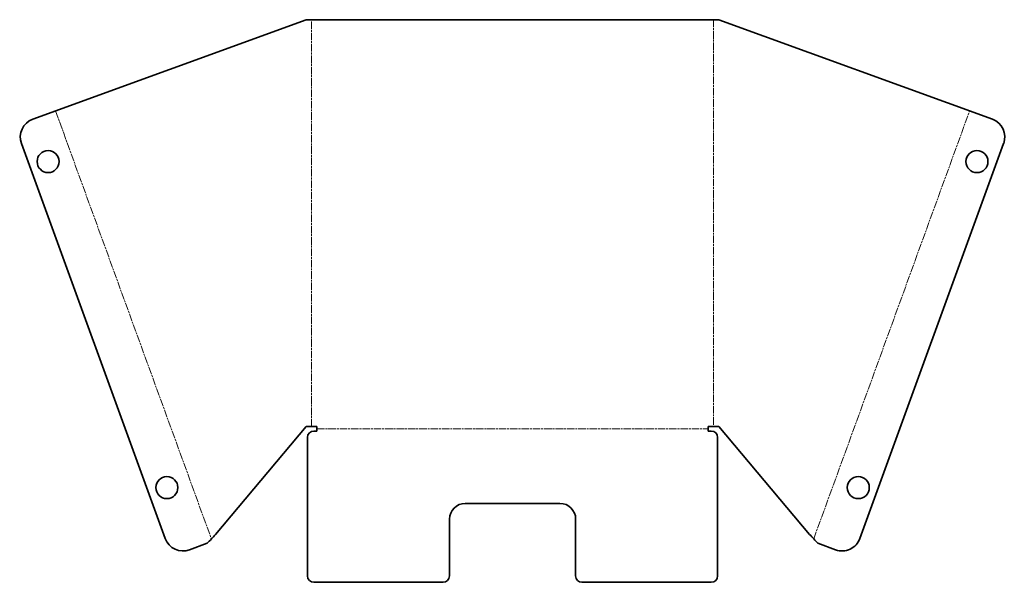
# Model space of a CAD drawing. Header units: inches. Extents: x 0 to 313, y 0 to 178.
import ezdxf

# ---------------------------------------------------------------- set-up
doc = ezdxf.new("R2010")
doc.units = ezdxf.units.IN
doc.header["$MEASUREMENT"] = 0
doc.linetypes.add('Chain', pattern=[13.68, 9.12, -1.14, 2.28, -1.14])
doc.layers.add('SIMUMAK Bend Centerline (ISO)', color=7, linetype='Chain', lineweight=9)
doc.layers.add('SIMUMAK Visible (ISO)', color=7, linetype='Continuous', lineweight=35)

# ---------------------------------------------------------------- blocks, each defined once
blk = doc.blocks.new('GLD-SMT-04-TCAB02_Sheet_GLD-SMT-04-TCAB02 (desplegada)')
at = {"layer": 'SIMUMAK Bend Centerline (ISO)', "ltscale": 0.263158}
for p, q in [((-63.7, -39.75), (-63.7, 89.16)), ((63.7, 89.16), (63.7, -39.75)), ((-144.85, 60.24), (-95.46, -75.43)), ((95.46, -75.43), (144.85, 60.24)), ((-62, -40.5), (62, -40.5))]:
    blk.add_line(p, q, dxfattribs=at)
at = {"layer": 'SIMUMAK Visible (ISO)'}
for p, q in [((-152.08, 57.61), (-65.39, 89.16)), ((-65.39, 89.16), (65.39, 89.16)), ((152.08, 57.61), (65.39, 89.16)), ((-155.66, 49.92), (-110.09, -75.29)), ((155.66, 49.92), (110.09, -75.29)), ((-94.17, -74.04), (-65.39, -39.75)), ((-62, -39.75), (-65.39, -39.75)), ((-62, -39.75), (-62, -41.25)), ((65.39, -39.75), (62, -39.75)), ((62, -41.25), (62, -39.75)), ((94.17, -74.04), (65.39, -39.75)), ((-65, -87.16), (-65, -43.25)), ((-62, -41.25), (-63, -41.25)), ((63, -41.25), (62, -41.25)), ((65, -43.25), (65, -87.16)), ((-15, -64.16), (15, -64.16)), ((-20, -87.16), (-20, -69.16)), ((20, -69.16), (20, -87.16)), ((-96.76, -76.82), (-102.4, -78.88)), ((96.76, -76.82), (102.4, -78.88)), ((-22, -89.16), (-63, -89.16)), ((63, -89.16), (22, -89.16))]:
    blk.add_line(p, q, dxfattribs=at)
for centre in [(-147.2, 44.22), (147.2, 44.22), (-109.58, -59.14), (109.58, -59.14)]:
    blk.add_circle(centre, 3.5, dxfattribs=at)
at = {"layer": 'SIMUMAK Visible (ISO)', "extrusion": (0, 0, -1)}
for centre, radius, start, end in [((150.03, 51.97), 6, 340, 70), ((-150.03, 51.97), 6, 110, 200), ((63, -43.25), 2, 0, 90), ((-63, -43.25), 2, 90, 180), ((104.45, -73.24), 6, 250, 340), ((-104.45, -73.24), 6, 200, 290), ((63, -87.16), 2, 270, 0), ((22, -87.16), 2, 180, 270), ((-22, -87.16), 2, 270, 360), ((-63, -87.16), 2, 180, 270)]:
    blk.add_arc(centre, radius, start, end, dxfattribs=at)
at = {"layer": 'SIMUMAK Visible (ISO)'}
for centre, start, end in [((-15, -69.16), 90, 180), ((15, -69.16), 0, 90)]:
    blk.add_arc(centre, 5, start, end, dxfattribs=at)
for points in [[(-94.17, -74.04), (-95.03, -74.97), (-95.9, -75.9), (-96.76, -76.82)], [(94.17, -74.04), (95.03, -74.97), (95.9, -75.9), (96.76, -76.82)]]:
    blk.add_open_spline(points, degree=3, dxfattribs=at)

msp = doc.modelspace()

# ---------------------------------------------------------------- block references
msp.add_blockref('GLD-SMT-04-TCAB02_Sheet_GLD-SMT-04-TCAB02 (desplegada)', (155.93, 89.16))

doc.saveas('drawing.dxf')
